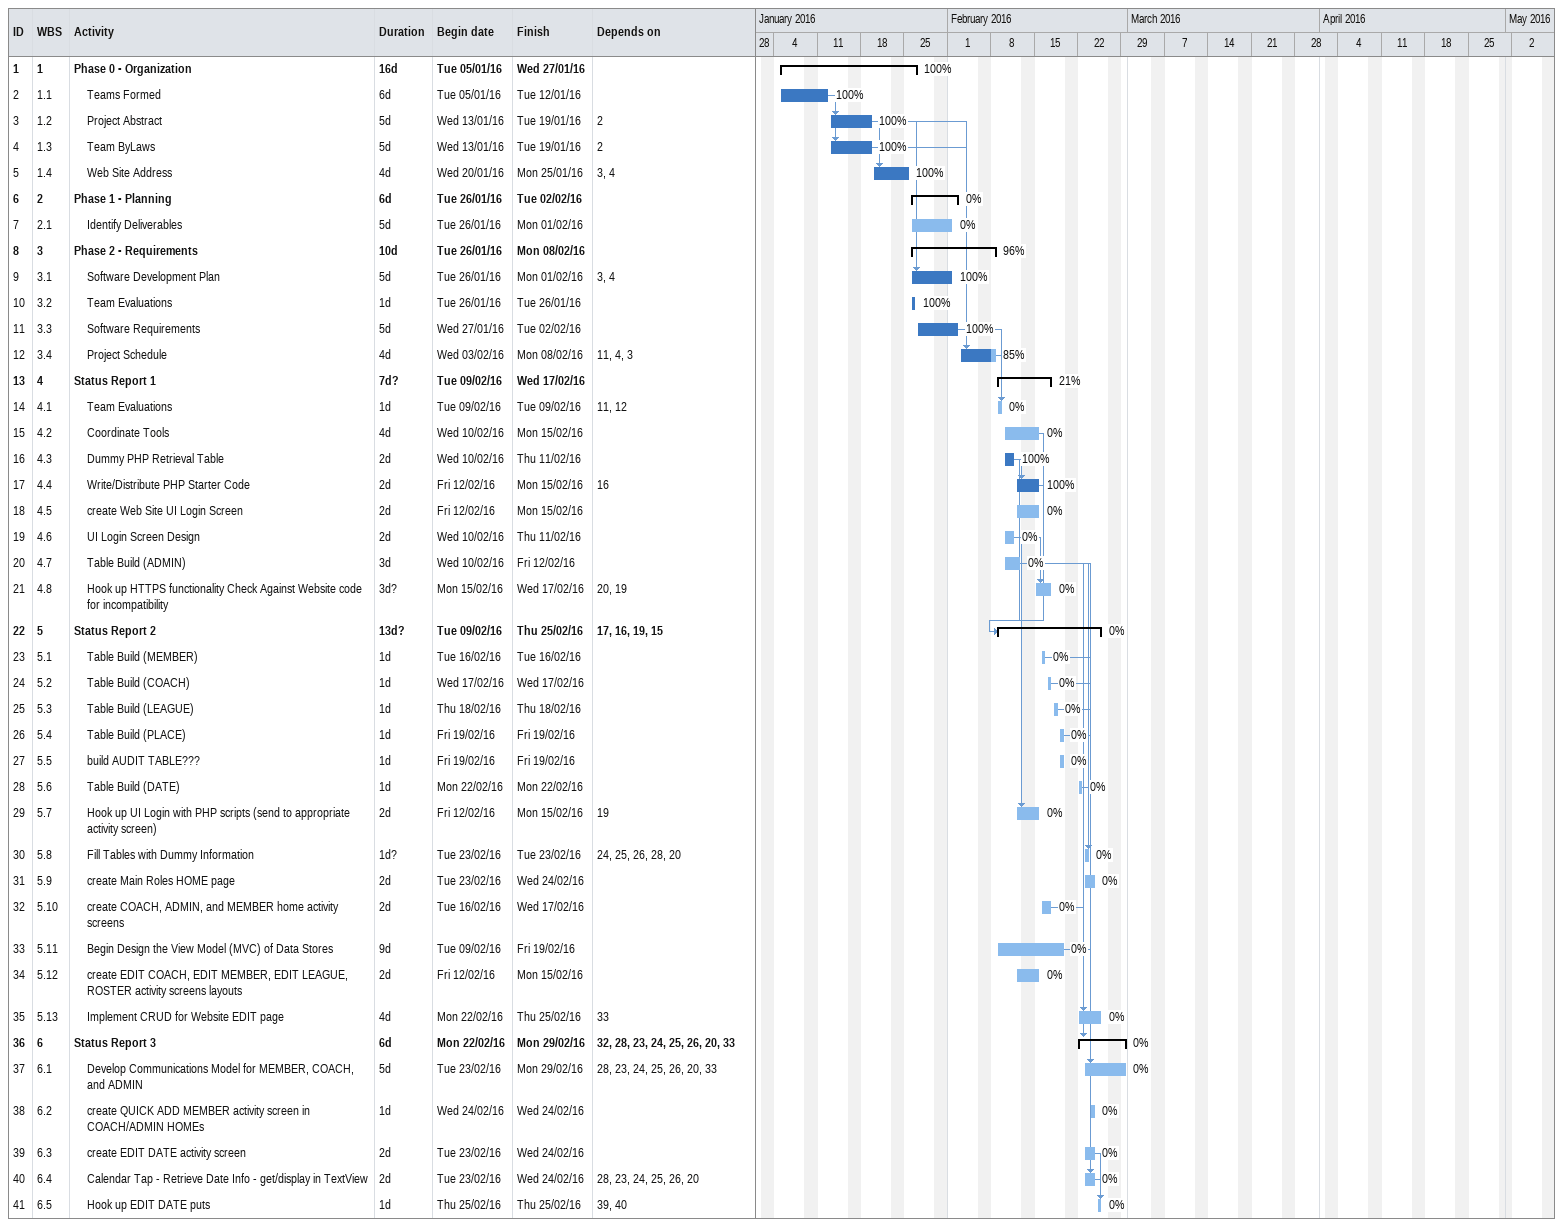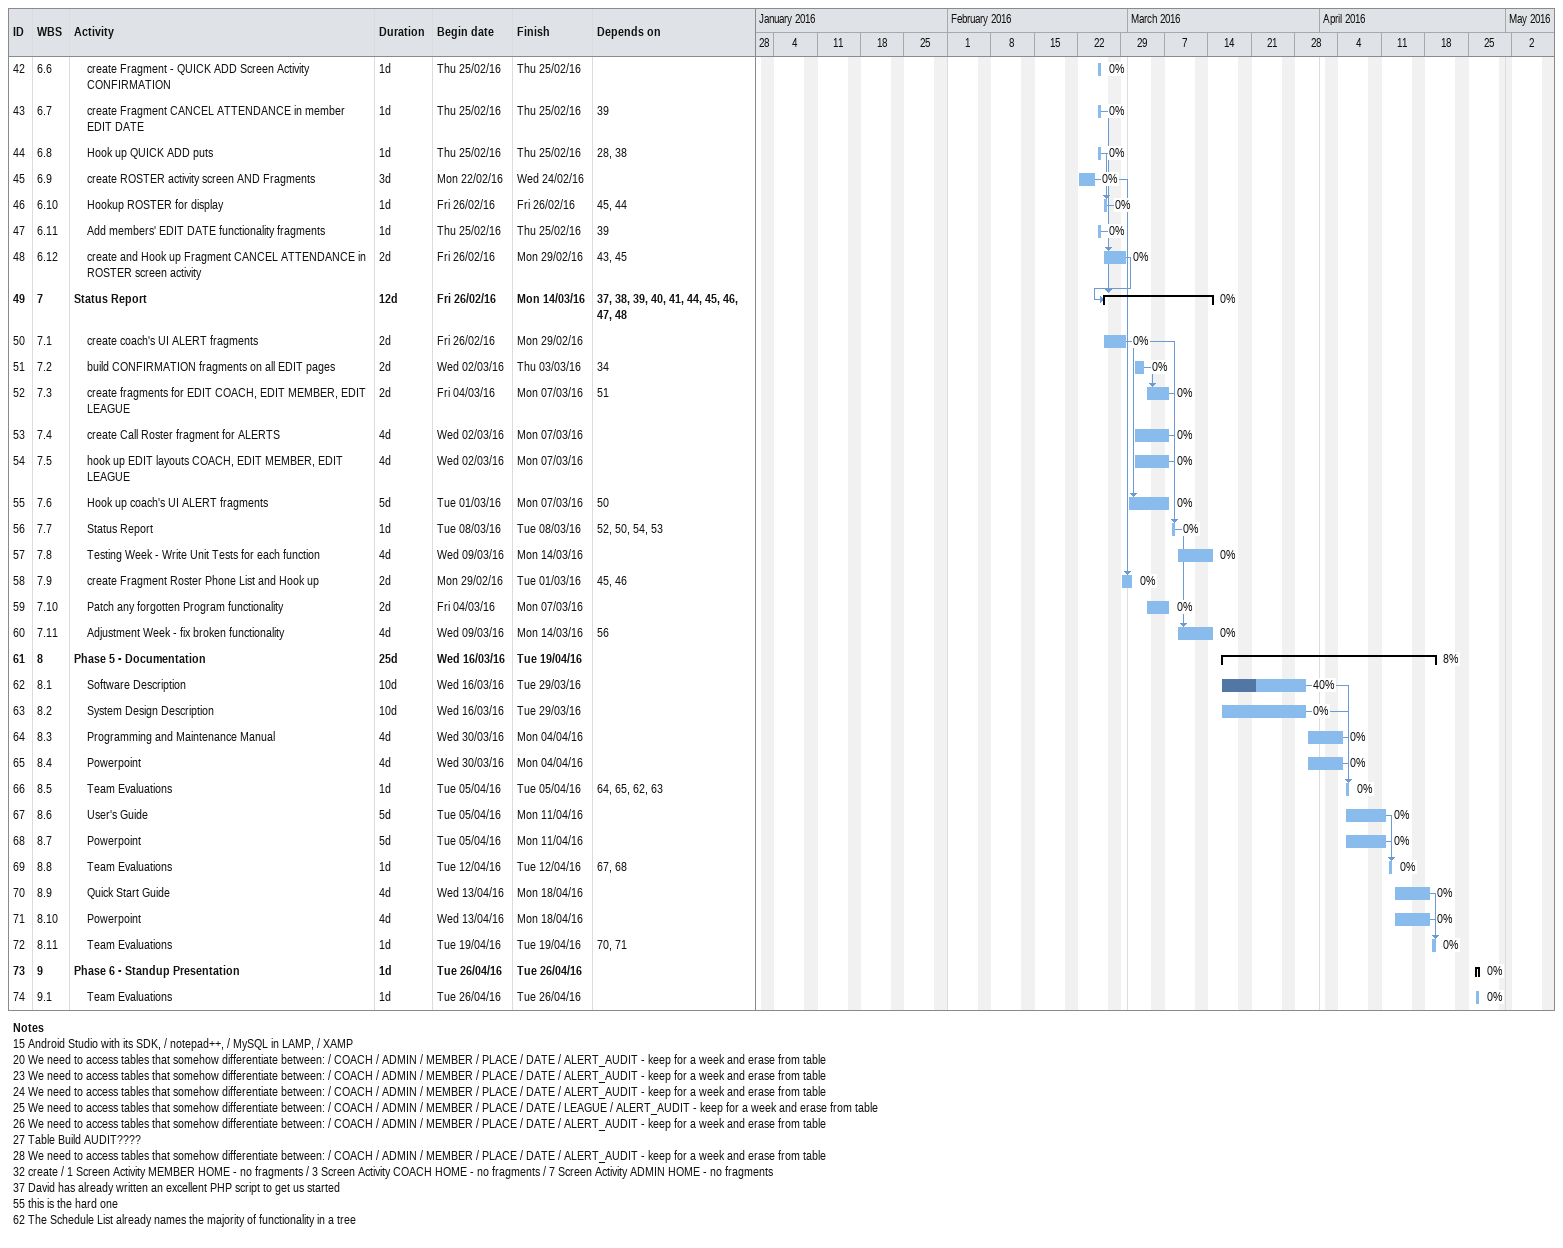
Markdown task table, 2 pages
| ID | WBS | Task | Duration | Start | Finish | Predecessors | % complete |
|---|---|---|---|---|---|---|---|
| 1 | 1 | **Phase 0 - Organization** | 16d | 2016-01-05 | 2016-01-27 |  | 100 |
| 2 | 1.1 | Teams Formed | 6d | 2016-01-05 | 2016-01-12 |  | 100 |
| 3 | 1.2 | Project Abstract | 5d | 2016-01-13 | 2016-01-19 | 2 | 100 |
| 4 | 1.3 | Team ByLaws | 5d | 2016-01-13 | 2016-01-19 | 2 | 100 |
| 5 | 1.4 | Web Site Address | 4d | 2016-01-20 | 2016-01-25 | 3, 4 | 100 |
| 6 | 2 | **Phase 1 - Planning** | 6d | 2016-01-26 | 2016-02-02 |  | 0 |
| 7 | 2.1 | Identify Deliverables | 5d | 2016-01-26 | 2016-02-01 |  | 0 |
| 8 | 3 | **Phase 2 - Requirements** | 10d | 2016-01-26 | 2016-02-08 |  | 96 |
| 9 | 3.1 | Software Development Plan | 5d | 2016-01-26 | 2016-02-01 | 3, 4 | 100 |
| 10 | 3.2 | Team Evaluations | 1d | 2016-01-26 | 2016-01-26 |  | 100 |
| 11 | 3.3 | Software Requirements | 5d | 2016-01-27 | 2016-02-02 |  | 100 |
| 12 | 3.4 | Project Schedule | 4d | 2016-02-03 | 2016-02-08 | 11, 4, 3 | 85 |
| 13 | 4 | **Status Report 1** | 7d? | 2016-02-09 | 2016-02-17 |  | 21 |
| 14 | 4.1 | Team Evaluations | 1d | 2016-02-09 | 2016-02-09 | 11, 12 | 0 |
| 15 | 4.2 | Coordinate Tools | 4d | 2016-02-10 | 2016-02-15 |  | 0 |
| 16 | 4.3 | Dummy PHP Retrieval Table | 2d | 2016-02-10 | 2016-02-11 |  | 100 |
| 17 | 4.4 | Write/Distribute PHP Starter Code | 2d | 2016-02-12 | 2016-02-15 | 16 | 100 |
| 18 | 4.5 | create Web Site UI Login Screen | 2d | 2016-02-12 | 2016-02-15 |  | 0 |
| 19 | 4.6 | UI Login Screen Design | 2d | 2016-02-10 | 2016-02-11 |  | 0 |
| 20 | 4.7 | Table Build (ADMIN) | 3d | 2016-02-10 | 2016-02-12 |  | 0 |
| 21 | 4.8 | Hook up HTTPS functionality Check Against Website code for incompatibility | 3d? | 2016-02-15 | 2016-02-17 | 20, 19 | 0 |
| 22 | 5 | **Status Report 2** | 13d? | 2016-02-09 | 2016-02-25 | 17, 16, 19, 15 | 0 |
| 23 | 5.1 | Table Build (MEMBER) | 1d | 2016-02-16 | 2016-02-16 |  | 0 |
| 24 | 5.2 | Table Build (COACH) | 1d | 2016-02-17 | 2016-02-17 |  | 0 |
| 25 | 5.3 | Table Build (LEAGUE) | 1d | 2016-02-18 | 2016-02-18 |  | 0 |
| 26 | 5.4 | Table Build (PLACE) | 1d | 2016-02-19 | 2016-02-19 |  | 0 |
| 27 | 5.5 | build AUDIT TABLE??? | 1d | 2016-02-19 | 2016-02-19 |  | 0 |
| 28 | 5.6 | Table Build (DATE) | 1d | 2016-02-22 | 2016-02-22 |  | 0 |
| 29 | 5.7 | Hook up UI Login with PHP scripts (send to appropriate activity screen) | 2d | 2016-02-12 | 2016-02-15 | 19 | 0 |
| 30 | 5.8 | Fill Tables with Dummy Information | 1d? | 2016-02-23 | 2016-02-23 | 24, 25, 26, 28, 20 | 0 |
| 31 | 5.9 | create Main Roles HOME page | 2d | 2016-02-23 | 2016-02-24 |  | 0 |
| 32 | 5.10 | create COACH, ADMIN, and MEMBER home activity screens | 2d | 2016-02-16 | 2016-02-17 |  | 0 |
| 33 | 5.11 | Begin Design the View Model (MVC) of Data Stores | 9d | 2016-02-09 | 2016-02-19 |  | 0 |
| 34 | 5.12 | create EDIT COACH, EDIT MEMBER, EDIT LEAGUE, ROSTER activity screens layouts | 2d | 2016-02-12 | 2016-02-15 |  | 0 |
| 35 | 5.13 | Implement CRUD for Website EDIT page | 4d | 2016-02-22 | 2016-02-25 | 33 | 0 |
| 36 | 6 | **Status Report 3** | 6d | 2016-02-22 | 2016-02-29 | 32, 28, 23, 24, 25, 26, 20, 33 | 0 |
| 37 | 6.1 | Develop Communications Model for MEMBER, COACH, and ADMIN | 5d | 2016-02-23 | 2016-02-29 | 28, 23, 24, 25, 26, 20, 33 | 0 |
| 38 | 6.2 | create QUICK ADD MEMBER activity screen in COACH/ADMIN HOMEs | 1d | 2016-02-24 | 2016-02-24 |  | 0 |
| 39 | 6.3 | create EDIT DATE activity screen | 2d | 2016-02-23 | 2016-02-24 |  | 0 |
| 40 | 6.4 | Calendar Tap - Retrieve Date Info - get/display in TextView | 2d | 2016-02-23 | 2016-02-24 | 28, 23, 24, 25, 26, 20 | 0 |
| 41 | 6.5 | Hook up EDIT DATE puts | 1d | 2016-02-25 | 2016-02-25 | 39, 40 | 0 |
| 42 | 6.6 | create Fragment - QUICK ADD Screen Activity CONFIRMATION | 1d | 2016-02-25 | 2016-02-25 |  | 0 |
| 43 | 6.7 | create Fragment CANCEL ATTENDANCE in member EDIT DATE | 1d | 2016-02-25 | 2016-02-25 | 39 | 0 |
| 44 | 6.8 | Hook up QUICK ADD puts | 1d | 2016-02-25 | 2016-02-25 | 28, 38 | 0 |
| 45 | 6.9 | create ROSTER activity screen AND Fragments | 3d | 2016-02-22 | 2016-02-24 |  | 0 |
| 46 | 6.10 | Hookup ROSTER for display | 1d | 2016-02-26 | 2016-02-26 | 45, 44 | 0 |
| 47 | 6.11 | Add members' EDIT DATE functionality fragments | 1d | 2016-02-25 | 2016-02-25 | 39 | 0 |
| 48 | 6.12 | create and Hook up Fragment CANCEL ATTENDANCE in ROSTER screen activity | 2d | 2016-02-26 | 2016-02-29 | 43, 45 | 0 |
| 49 | 7 | **Status Report** | 12d | 2016-02-26 | 2016-03-14 | 37, 38, 39, 40, 41, 44, 45, 46, 47, 48 | 0 |
| 50 | 7.1 | create coach's UI ALERT fragments | 2d | 2016-02-26 | 2016-02-29 |  | 0 |
| 51 | 7.2 | build CONFIRMATION fragments on all EDIT pages | 2d | 2016-03-02 | 2016-03-03 | 34 | 0 |
| 52 | 7.3 | create fragments for EDIT COACH, EDIT MEMBER, EDIT LEAGUE | 2d | 2016-03-04 | 2016-03-07 | 51 | 0 |
| 53 | 7.4 | create Call Roster fragment for ALERTS | 4d | 2016-03-02 | 2016-03-07 |  | 0 |
| 54 | 7.5 | hook up EDIT layouts COACH, EDIT MEMBER, EDIT LEAGUE | 4d | 2016-03-02 | 2016-03-07 |  | 0 |
| 55 | 7.6 | Hook up coach's UI ALERT fragments | 5d | 2016-03-01 | 2016-03-07 | 50 | 0 |
| 56 | 7.7 | Status Report | 1d | 2016-03-08 | 2016-03-08 | 52, 50, 54, 53 | 0 |
| 57 | 7.8 | Testing Week - Write Unit Tests for each function | 4d | 2016-03-09 | 2016-03-14 |  | 0 |
| 58 | 7.9 | create Fragment Roster Phone List and Hook up | 2d | 2016-02-29 | 2016-03-01 | 45, 46 | 0 |
| 59 | 7.10 | Patch any forgotten Program functionality | 2d | 2016-03-04 | 2016-03-07 |  | 0 |
| 60 | 7.11 | Adjustment Week - fix broken functionality | 4d | 2016-03-09 | 2016-03-14 | 56 | 0 |
| 61 | 8 | **Phase 5 - Documentation** | 25d | 2016-03-16 | 2016-04-19 |  | 8 |
| 62 | 8.1 | Software Description | 10d | 2016-03-16 | 2016-03-29 |  | 40 |
| 63 | 8.2 | System Design Description | 10d | 2016-03-16 | 2016-03-29 |  | 0 |
| 64 | 8.3 | Programming and Maintenance Manual | 4d | 2016-03-30 | 2016-04-04 |  | 0 |
| 65 | 8.4 | Powerpoint | 4d | 2016-03-30 | 2016-04-04 |  | 0 |
| 66 | 8.5 | Team Evaluations | 1d | 2016-04-05 | 2016-04-05 | 64, 65, 62, 63 | 0 |
| 67 | 8.6 | User's Guide | 5d | 2016-04-05 | 2016-04-11 |  | 0 |
| 68 | 8.7 | Powerpoint | 5d | 2016-04-05 | 2016-04-11 |  | 0 |
| 69 | 8.8 | Team Evaluations | 1d | 2016-04-12 | 2016-04-12 | 67, 68 | 0 |
| 70 | 8.9 | Quick Start Guide | 4d | 2016-04-13 | 2016-04-18 |  | 0 |
| 71 | 8.10 | Powerpoint | 4d | 2016-04-13 | 2016-04-18 |  | 0 |
| 72 | 8.11 | Team Evaluations | 1d | 2016-04-19 | 2016-04-19 | 70, 71 | 0 |
| 73 | 9 | **Phase 6 - Standup Presentation** | 1d | 2016-04-26 | 2016-04-26 |  | 0 |
| 74 | 9.1 | Team Evaluations | 1d | 2016-04-26 | 2016-04-26 |  | 0 |

Notes
- 15: Android Studio with its SDK, / notepad++, / MySQL in LAMP, / XAMP
- 20: We need to access tables that somehow differentiate between: / COACH / ADMIN / MEMBER / PLACE / DATE / ALERT_AUDIT - keep for a week and erase from table
- 23: We need to access tables that somehow differentiate between: / COACH / ADMIN / MEMBER / PLACE / DATE / ALERT_AUDIT - keep for a week and erase from table
- 24: We need to access tables that somehow differentiate between: / COACH / ADMIN / MEMBER / PLACE / DATE / ALERT_AUDIT - keep for a week and erase from table
- 25: We need to access tables that somehow differentiate between: / COACH / ADMIN / MEMBER / PLACE / DATE / LEAGUE / ALERT_AUDIT - keep for a week and erase from table
- 26: We need to access tables that somehow differentiate between: / COACH / ADMIN / MEMBER / PLACE / DATE / ALERT_AUDIT - keep for a week and erase from table
- 27: Table Build AUDIT????
- 28: We need to access tables that somehow differentiate between: / COACH / ADMIN / MEMBER / PLACE / DATE / ALERT_AUDIT - keep for a week and erase from table
- 32: create / 1 Screen Activity MEMBER HOME - no fragments / 3 Screen Activity COACH HOME - no fragments / 7 Screen Activity ADMIN HOME - no fragments
- 37: David has already written an excellent PHP script to get us started
- 55: this is the hard one
- 62: The Schedule List already names the majority of functionality in a tree
